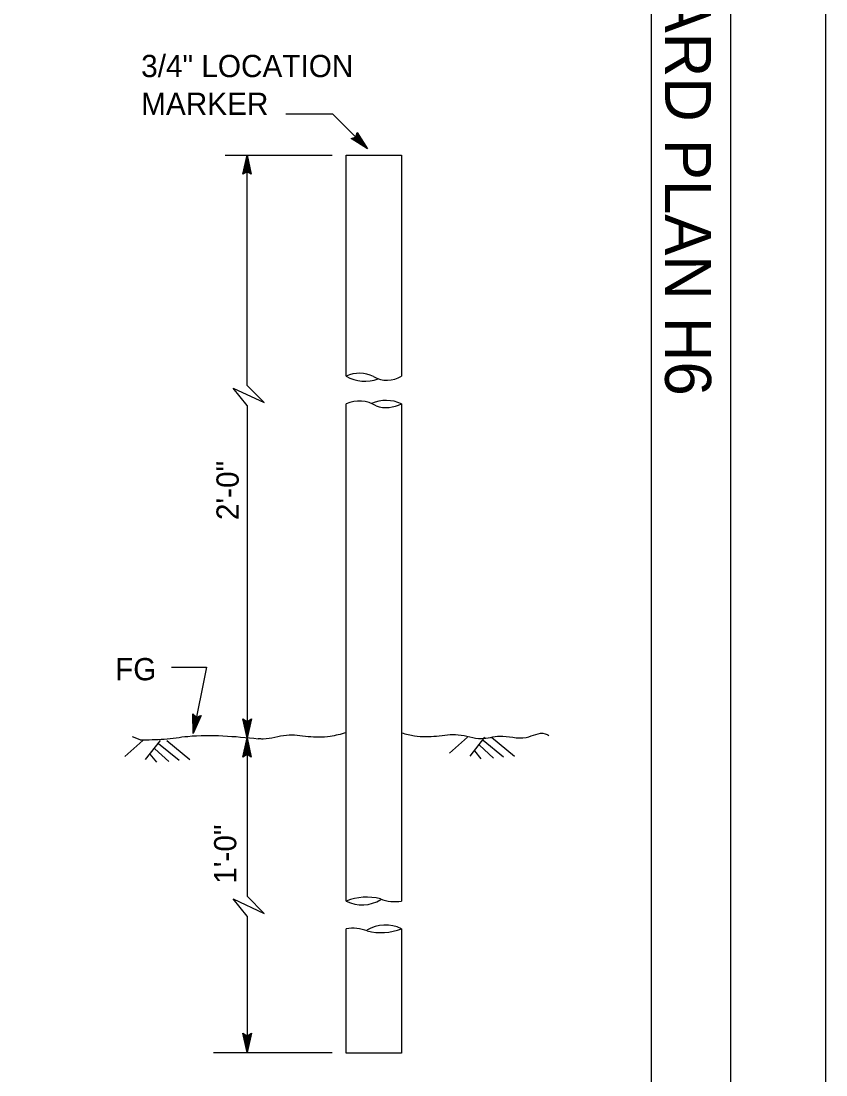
# Model space of a CAD drawing. Extents: x -893 to 867, y -474 to 712.
# Drawn here: x 613.3 to 866.5, y -170.3 to 161.3 of the extents above; entities that cross this region are included whole.
import ezdxf

# ---------------------------------------------------------------- set-up
doc = ezdxf.new("R2010")
doc.units = 0
for name, color, linetype in [('56 Stage 3 Anno', 7, 'Continuous'), ('57 Undefined', 7, 'Continuous'), ('59 Sndwall Anno', 7, 'Continuous'), ('60 Nongeo Data', 7, 'Continuous'), ('border_PLOTTING-ELEMENTS', 7, 'Continuous'), ('border_rw_22x34_Cut_Lines', 7, 'Continuous'), ('border_SHEET', 7, 'Continuous'), ('border_WITHIN-BORDER-anno', 7, 'Continuous')]:
    doc.layers.add(name, color=color, linetype=linetype)

msp = doc.modelspace()

# ---------------------------------------------------------------- linework, layer by layer
at = {"layer": '56 Stage 3 Anno'}
for p, q in [((696.54, 132.13), (711.25, 132.13)), ((711.25, 132.13), (722.33, 121.05)), ((718.66, 124.72), (719.04, 126.24)), ((719.04, 126.24), (719.04, 126.24)), ((719.04, 126.24), (722.33, 121.05)), ((717.15, 124.35), (718.66, 124.72)), ((722.33, 121.05), (717.15, 124.35)), ((717.15, 124.35), (717.15, 124.35)), ((721.35, 122.03), (717.57, 124.44)), ((720.38, 123), (717.94, 124.56)), ((719.41, 123.98), (718.36, 124.65)), ((718.73, 125.04), (719.41, 123.98)), ((718.85, 125.41), (720.38, 123)), ((718.94, 125.83), (721.36, 122.02)), ((722.33, 121.05), (722.33, 121.05)), ((677.45, 119.1), (711.15, 119.1)), ((683.06, 113.1), (684.4, 119.1)), ((683.42, 113.31), (684.4, 117.72)), ((683.78, 113.55), (684.4, 116.33)), ((684.4, 46.62), (684.4, 119.1)), ((684.4, 119.1), (684.4, 119.1)), ((684.4, 119.1), (685.73, 113.1)), ((684.4, 116.33), (685.03, 113.51)), ((684.41, 117.7), (685.37, 113.33)), ((684.4, 113.9), (683.06, 113.1)), ((683.06, 113.1), (683.06, 113.1)), ((684.13, 113.72), (684.4, 114.95)), ((684.4, 114.95), (684.67, 113.74)), ((685.73, 113.1), (684.4, 113.9)), ((685.73, 113.1), (685.73, 113.1)), ((689.75, 41.24), (684.4, 46.62)), ((684.4, 40.34), (679.99, 45.8)), ((679.99, 45.8), (689.75, 41.24)), ((684.4, 40.34), (684.4, -64.26)), ((660.63, -42.01), (671.6, -42.01)), ((671.6, -42.01), (667.44, -62.82)), ((667.44, -62.82), (667.31, -56.68)), ((667.31, -56.68), (667.31, -56.68)), ((667.31, -56.68), (668.46, -57.72)), ((669.93, -57.2), (667.44, -62.82)), ((667.71, -61.46), (667.62, -56.98)), ((669.54, -57.34), (667.71, -61.47)), ((667.98, -60.11), (667.92, -57.22)), ((669.14, -57.5), (667.98, -60.11)), ((668.26, -58.76), (668.23, -57.52)), ((668.77, -57.61), (668.26, -58.76)), ((668.46, -57.72), (669.93, -57.2)), ((669.93, -57.2), (669.93, -57.2)), ((684.4, -64.26), (683.07, -58.26)), ((683.07, -58.26), (683.07, -58.26)), ((683.07, -58.26), (684.4, -59.06)), ((684.4, -62.87), (683.43, -58.49)), ((684.41, -61.5), (683.78, -58.67)), ((684.41, -60.11), (684.14, -58.91)), ((684.4, -59.06), (685.74, -58.26)), ((685.74, -58.26), (684.4, -64.26)), ((685.39, -58.48), (684.4, -62.88)), ((685.03, -58.71), (684.41, -61.5)), ((684.68, -58.89), (684.41, -60.11)), ((685.74, -58.26), (685.74, -58.26)), ((667.44, -62.82), (667.44, -62.82)), ((683.06, -70.26), (684.4, -64.26)), ((683.42, -70.04), (684.4, -65.64)), ((684.4, -64.26), (684.4, -114.06)), ((684.4, -64.26), (684.4, -64.26)), ((684.4, -64.26), (684.4, -64.26)), ((684.4, -64.26), (685.73, -70.26)), ((684.41, -65.65), (685.37, -70.02)), ((684.4, -69.46), (683.06, -70.26)), ((683.78, -69.81), (684.4, -67.02)), ((684.13, -69.63), (684.4, -68.4)), ((684.4, -67.02), (685.03, -69.85)), ((684.4, -68.4), (684.67, -69.61)), ((685.73, -70.26), (684.4, -69.46)), ((683.06, -70.26), (683.06, -70.26)), ((685.73, -70.26), (685.73, -70.26)), ((684.4, -120.34), (679.99, -114.88)), ((679.99, -114.88), (689.75, -119.44)), ((689.75, -119.44), (684.4, -114.06)), ((684.4, -120.34), (684.4, -163.17)), ((684.4, -163.17), (683.07, -157.17)), ((683.07, -157.17), (683.07, -157.17)), ((683.07, -157.17), (684.4, -157.97)), ((684.4, -161.78), (683.43, -157.41)), ((684.41, -160.41), (683.78, -157.58)), ((684.41, -159.03), (684.14, -157.82)), ((684.4, -157.97), (685.74, -157.17)), ((685.74, -157.17), (684.4, -163.17)), ((685.39, -157.39), (684.4, -161.79)), ((685.03, -157.62), (684.41, -160.41)), ((684.68, -157.8), (684.41, -159.03)), ((685.74, -157.17), (685.74, -157.17)), ((673.82, -163.17), (711.15, -163.17)), ((684.4, -163.17), (684.4, -163.17))]:
    msp.add_line(p, q, dxfattribs=at)
at = {"layer": '59 Sndwall Anno'}
for p, q in [((651.59, -65.05), (645.89, -70.12)), ((657, -65.08), (652.29, -71.07)), ((656.53, -65.98), (662.98, -71.29)), ((659.19, -65.11), (666.4, -71.04)), ((753.74, -63.97), (748.04, -69.05)), ((759.14, -64.01), (754.44, -69.99)), ((758.68, -64.91), (765.12, -70.21)), ((761.34, -64.04), (768.55, -69.97)), ((653.79, -69.35), (655.85, -71.88)), ((655.36, -67.63), (659.75, -71.64)), ((755.94, -68.28), (758, -70.81)), ((757.5, -66.56), (761.9, -70.57))]:
    msp.add_line(p, q, dxfattribs=at)
at = {"layer": '60 Nongeo Data'}
for p, q in [((715.6, 119.1), (732.98, 119.1)), ((715.6, 49.56), (715.6, 119.1)), ((732.98, 119.1), (732.98, 49.56)), ((715.6, -115.59), (715.6, 40.87)), ((732.98, 40.87), (732.98, -115.59)), ((650.74, -64.81), (648.3, -63.88)), ((715.6, -163.39), (715.6, -124.28)), ((732.98, -124.28), (732.98, -163.39)), ((732.98, -163.39), (715.6, -163.39))]:
    msp.add_line(p, q, dxfattribs=at)
for centre, radius, start, end in [((719.76, 40.86), 9.64, 62.6557, 115.5474), ((721.5, 59.75), 11.78, 239.9359, 290.4148), ((728.47, 56.86), 8.58, 240.0553, 301.6997), ((719.68, 31.83), 9.92, 57.5009, 114.2876), ((728.17, 30.54), 11.4, 65.0076, 113.7), ((728.18, 50.13), 10.43, 252.2669, 297.4086), ((722.05, -131.91), 17.56, 75.8083, 111.5679), ((720.61, -105.51), 11.26, 243.5368, 301.5096), ((730.94, -103.05), 12.7, 248.8246, 279.2284), ((717.64, -136.82), 12.7, 68.8246, 99.2284), ((727.97, -134.36), 11.26, 63.5368, 121.5096), ((726.53, -107.95), 17.56, 255.8083, 291.5679)]:
    msp.add_arc(centre, radius, start, end, dxfattribs=at)
for points in [[(715.58, -62.63), (710.51, -63.78), (703.59, -63.87), (696.78, -63.44), (689.46, -64.61), (687.91, -64.49)], [(733.05, -62.66), (737.11, -63.58), (744.02, -63.67), (750.84, -63.24), (758.15, -64.41), (763.86, -63.68), (772.24, -64.07), (778.19, -62.92), (779.38, -63.47)], [(650.74, -64.81), (658.35, -64.6), (665.76, -63.75), (687.91, -64.49)]]:
    msp.add_spline(points, degree=3, dxfattribs=at)
at = {"layer": 'border_PLOTTING-ELEMENTS'}
for points in [[(-893.45, -474.04), (866.55, -474.04), (866.55, 711.96), (-893.45, 711.96)], [(-863.45, 668.96), (836.55, 668.96), (836.55, -431.04), (-863.45, -431.04)]]:
    msp.add_lwpolyline(points, close=True, dxfattribs=at)
at = {"layer": 'border_rw_22x34_Cut_Lines'}
msp.add_lwpolyline([(-863.45, 668.96), (836.55, 668.96), (836.55, -431.04), (-863.45, -431.04)], close=True, dxfattribs=at)
at = {"layer": 'border_SHEET'}
msp.add_line((811.55, 643.96), (811.55, -406.04), dxfattribs=at)

# ---------------------------------------------------------------- texts
at = {"layer": '57 Undefined'}
for s, p in [('3/4" LOCATION', (651.06, 143.66)), ('MARKER', (651.06, 131.76)), ('FG', (642.85, -46.11))]:
    msp.add_text(s, height=7, dxfattribs=at).set_placement(p)
for s, p in [('2\'-0"', (681.75, 4.29)), ('1\'-0"', (681, -110.13))]:
    msp.add_text(s, height=7, rotation=90, dxfattribs=at).set_placement(p)
at = {"layer": 'border_WITHIN-BORDER-anno'}
msp.add_text('2024 STANDARD PLAN H6', height=14.5, rotation=270, dxfattribs=at).set_placement((815.92, 284.8))

doc.saveas('drawing.dxf')
